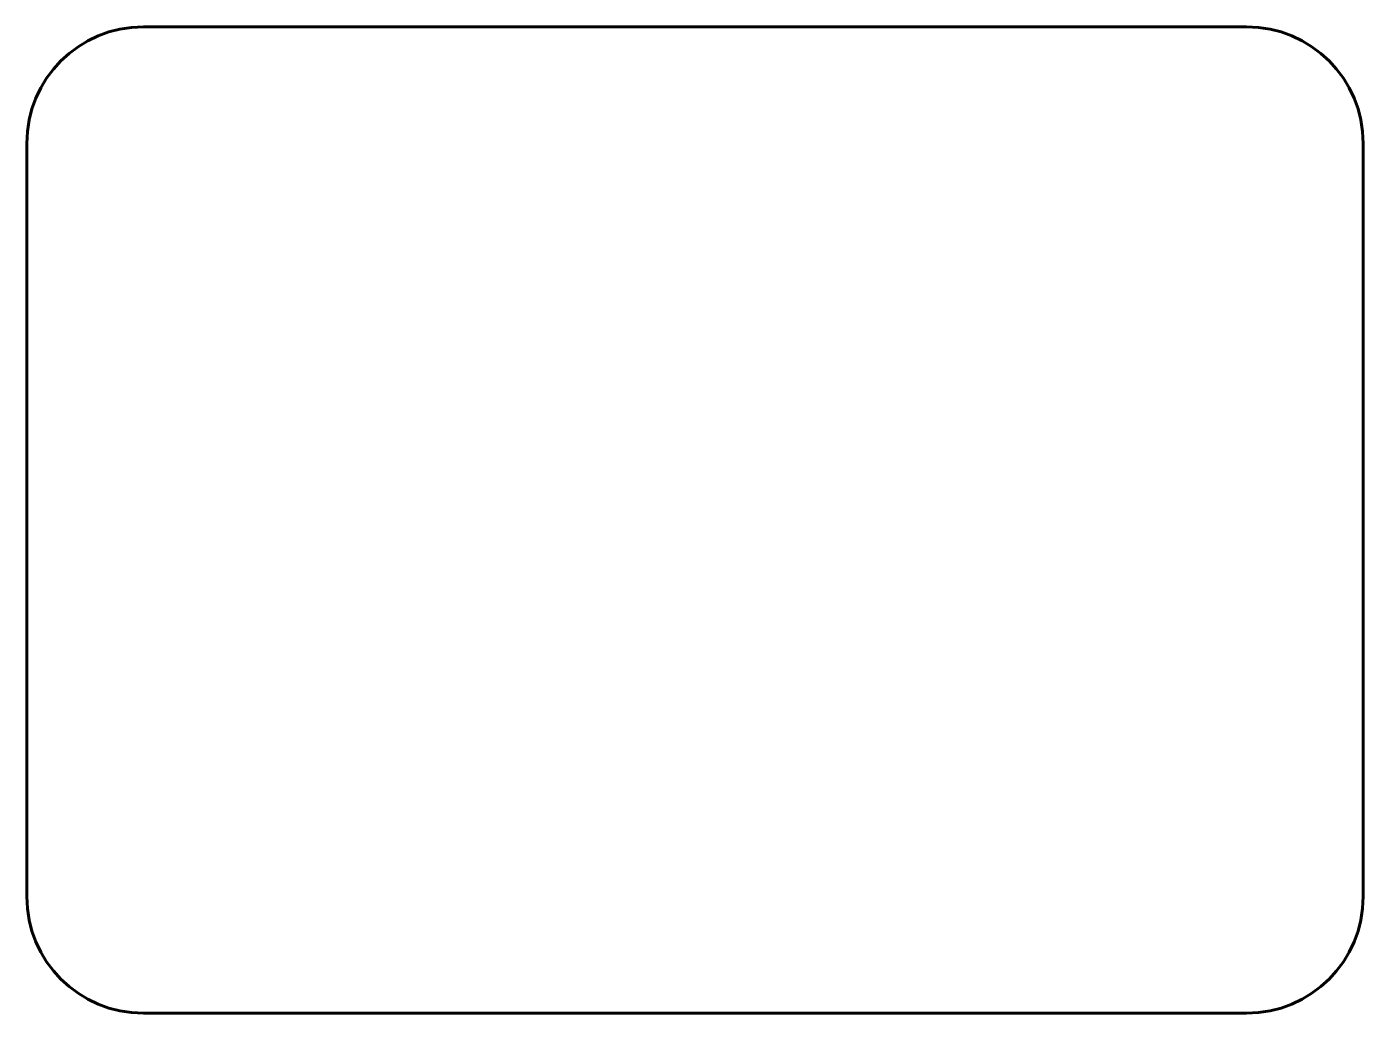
# Model space of a CAD drawing. Header units: millimetres. Extents: x 0 to 45.8, y 0 to 33.8.
import ezdxf

# ---------------------------------------------------------------- set-up
doc = ezdxf.new("R2010")
doc.units = ezdxf.units.MM
doc.linetypes.add('K5LT32768', pattern=[0])

msp = doc.modelspace()

# ---------------------------------------------------------------- linework, layer by layer
at = {"color": 5, "linetype": 'K5LT32768', "lineweight": 60, "true_color": 0x0000ff}
for p, q in [((41.8, 33.8), (4, 33.8)), ((0, 29.8), (0, 4)), ((45.8, 4), (45.8, 29.8)), ((4, 0), (41.8, 0))]:
    msp.add_line(p, q, dxfattribs=at)
for centre, start, end in [((4, 29.8), 90, 180), ((41.8, 29.8), 0, 90), ((4, 4), 180, 270), ((41.8, 4), 270, 0)]:
    msp.add_arc(centre, 4, start, end, dxfattribs=at)

doc.saveas('drawing.dxf')
